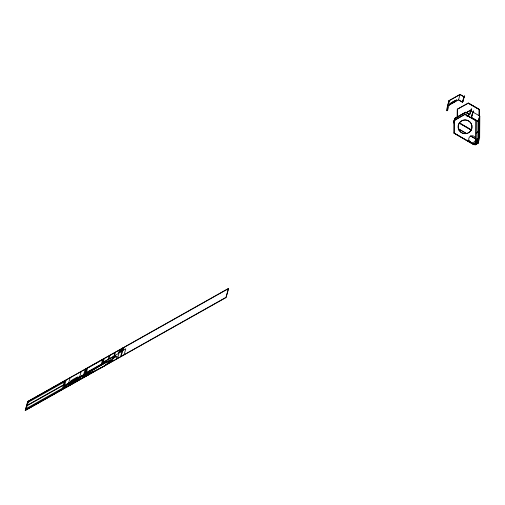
<?xml version="1.0" encoding="UTF-8"?>
<svg xmlns="http://www.w3.org/2000/svg" width="505" height="505" viewBox="0 0 505 505"><rect width="100%" height="100%" fill="white"/><g stroke="black" fill="none" stroke-linecap="round" stroke-linejoin="round"><path stroke-width="0.76" d="M447.474 110.62L447.493 106.063L449.008 100.684L460.049 94.473L464.019 96.783L462.504 102.155L458.534 99.845L447.493 106.063M460.049 94.473L458.534 99.908L462.523 102.237L464.038 96.859L460.049 94.536L449.065 100.722L446.319 110.664L447.531 110.677L447.55 106.094M447.834 105.293L449.046 105.305M449.002 102.206L449.008 100.684M449.059 102.25L449.065 100.722M454.052 133.15L454.102 120.588L465.13 114.256L476.063 120.626L475.937 142.543L473.002 144.19L454.052 133.15L473.046 143.982L475.975 142.391M454.109 133.112L454.147 120.443L465.13 114.256M454.74 120.802L454.734 118.353L465.717 112.173L469.707 114.496L471.651 108.941L471.039 109.976L466.254 112.684M454.778 120.651L454.784 118.378L455.996 118.391M457.233 117.223L457.309 109.225L468.293 103.039L479.226 109.415L479.201 115.632M457.296 117.204L457.328 109.402M475.88 142.505L476.007 120.67L465.086 114.471M478.09 143.193L478.178 121.427L479.693 116.055L479.605 137.814L478.147 143.224L475.161 144.91L473.122 143.717L475.161 144.84L476.676 139.468L478.14 138.641L476.651 144.064L478.14 138.641M478.147 143.224L478.235 121.396L479.75 116.017L472.8 112.034L473.406 110.999L471.361 117.387L478.235 121.396M479.106 115.784L479.169 109.446L468.255 103.247L457.309 109.225M479.662 137.852L479.75 116.017M25.25 410.432L27.775 401.475L228.544 288.437L226.076 297.489L25.25 410.432L226.019 297.388L228.544 288.437M25.307 410.527L27.832 401.576L228.607 288.532M28.463 401.191L26.077 409.656L62.216 389.311L64.602 380.846M65.139 380.543L63.624 385.915L84.644 374.079L86.159 368.707M64.627 385.347L66.142 379.975M68.617 383.106L70.132 377.734M70.088 382.695L81.027 376.345L69.21 383.061L63.441 387.562L70.056 382.645L81.873 375.928L90.704 373.081L81.027 376.345M79.657 376.888L81.172 371.516M83.641 374.647L85.156 369.269M86.323 372.564L102.338 363.549L103.62 359.005L86.601 368.581L85.364 372.968L88.141 372.097L99.138 365.91L102.18 363.701L100.028 365.342L87.296 372.513L85.433 373.126L86.323 372.564L87.649 367.867M106.22 364.78L112.053 360.248L105.343 365.147C106.839 365.885 75.674 379.539 87.201 372.867L106.208 362.23L87.157 373.018L84.758 374.811L107.06 361.814L112.123 360.147L106.17 362.382L107.028 361.769L112.097 360.097M70.056 382.645L63.396 387.707L68.402 386.072L90.635 373.182L88.23 374.975L90.673 373.031M84.771 374.609L94.378 371.446M101.335 364.111L102.654 359.421M104.245 358.525L103.216 362.18L108.234 359.358L109.263 355.697M109.875 355.356L108.84 359.011L113.859 356.189L114.894 352.528M112.224 361.384L113.057 358.43L117.072 356.17L116.238 359.124M115.418 352.225L114.414 355.785L118.429 353.525L119.432 349.965M119.956 349.637L119.148 352.496L123.163 350.236L123.971 347.377M117.545 358.398L119.148 352.73L122.16 351.032L120.562 356.707M121.105 356.397L122.772 350.495L125.783 348.797L124.116 354.699M447.531 110.677L448.989 105.242M454.734 118.353L453.496 122.993L454.79 118.397M462.523 102.237L464.6 95.792L464.038 96.859M468.293 103.039L479.226 109.415M469.606 114.686L465.717 112.243L454.689 118.511M471.601 108.91L469.663 114.654L465.673 112.325L454.746 118.542M478.178 121.427L471.279 117.406L472.8 112.034M471.361 117.387L473.456 111.024M476.063 120.626L465.086 114.408M473.002 144.19L454.096 132.998M462.504 102.155L463.135 101.196M471.279 117.406L471.941 116.396M63.441 387.562L69.236 383.112M84.796 374.659L86.342 373.479M63.396 387.707L64.223 387.177L63.409 387.512M84.726 374.76L94.448 371.345M465.541 113.019L470.988 109.951M469.562 112.142L471.613 110.98M466.942 116.062L469.707 114.496L467.018 116.074M478.557 131.508L476.171 132.973L478.513 131.654M478.172 138.692L476.676 139.531L470.565 135.971L476.676 139.468M28.425 401.342L64.564 380.991M28.135 402.365L64.274 382.02M27.333 405.206L63.472 384.854M27.207 405.648L63.346 385.302M26.405 408.482L62.544 388.137M26.121 409.511L62.254 389.159M121.352 349.119L122.002 348.69L119.799 350.887L120.922 349.801M121.408 349.151L120.758 349.58L121.105 349.441M122.532 348.557L123.182 348.134L121.661 349.365L122.589 348.595M120.865 349.769L121.516 349.34L121.168 349.479M122.26 349.959L123.151 349.208L121.2 351.07L122.431 350.173L122.077 350.312M120.84 350.83L121.49 350.407L121.137 350.539M122.317 349.99L121.68 350.426L122.021 350.281M120.897 350.868L120.013 351.631L121.73 350.079L120.727 350.647L121.08 350.508M112.085 360.299L106.138 362.331M81.015 376.541L90.66 373.227M80.983 376.496L89.814 373.643M64.198 387.127L69.223 385.612M63.365 387.657L68.402 386.072M459.247 123.113L471.43 130.214M469.069 141.293L471.096 142.473L467.011 140.156M471.039 109.976L471.613 110.986M111.233 360.709L105.305 365.292M120.992 350.293L122.456 349.106L120.992 350.293M122.444 348.343L123.428 347.806L122.444 348.343M119.786 351.916L120.764 351.379L119.786 351.916M122.412 349.422L123.39 348.886L122.412 349.422M471.487 130.006L459.342 122.93L471.474 130.063M466.525 133.547L458.401 128.819L466.494 133.598M72.367 380.644A4.343 0.41 -29.9 0 0 78.155 376.983A4.343 0.41 -29.9 0 0 72.644 379.678A4.343 0.41 -29.9 0 0 72.367 380.644M71.925 383.497A6.944 0.656 -29.9 0 0 81.179 377.633A6.944 0.656 -29.9 0 0 72.36 381.944A6.944 0.656 -29.9 0 0 71.925 383.497M84.007 377.077A3.472 0.328 -29.9 0 0 88.634 374.148A3.472 0.328 -29.9 0 0 84.221 376.301A3.472 0.328 -29.9 0 0 84.007 377.077M73.478 382.241A3.649 0.341 -29.9 0 0 78.338 379.16A3.649 0.341 -29.9 0 0 73.711 381.426A3.649 0.341 -29.9 0 0 73.478 382.241M106.069 362.135A7.291 0.688 -29.9 0 0 115.784 355.981A7.291 0.688 -29.9 0 0 106.53 360.507A7.291 0.688 -29.9 0 0 106.069 362.135M451.356 103.519A4.109 0.385 -29.9 0 0 456.829 100.053A4.109 0.385 -29.9 0 0 451.615 102.603A4.109 0.385 -29.9 0 0 451.356 103.519M451.382 103.569A4.109 0.385 -29.9 0 0 456.855 100.097A4.109 0.385 -29.9 0 0 451.64 102.654A4.109 0.385 -29.9 0 0 451.382 103.569M459.051 130.214A6.944 6.881 15.8 0 0 471.07 130.315A6.944 6.881 15.8 0 0 465.105 119.938A6.944 6.881 15.8 0 0 459.058 130.202A6.944 6.881 15.8 0 0 471.077 130.309A6.944 6.881 15.8 0 0 465.105 119.925A6.944 6.881 15.8 0 0 459.051 130.214M469.17 140.876A3.472 3.44 15.8 0 0 475.18 140.927A3.472 3.44 15.8 0 0 472.2 135.738A3.472 3.44 15.8 0 0 469.17 140.876"/></g></svg>
